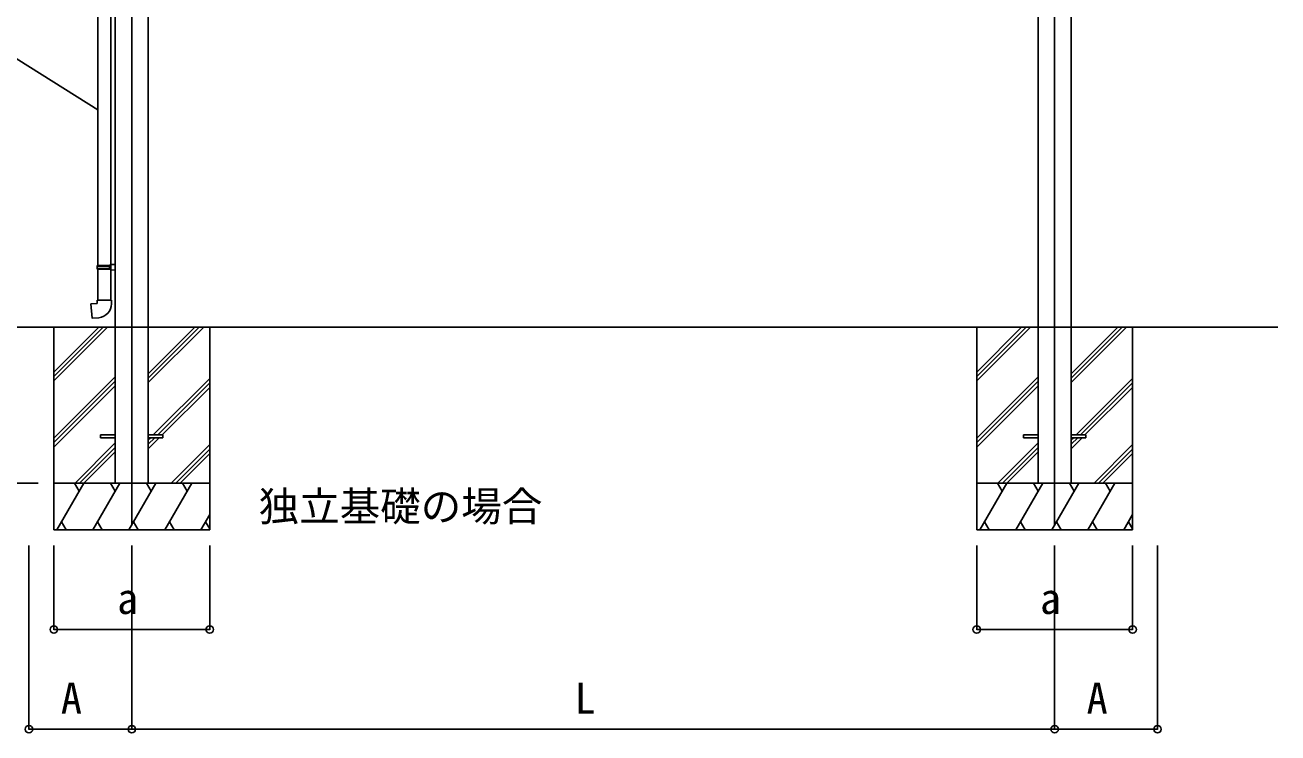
# Model space of a CAD drawing. Units: millimetres, scale not verified. Extents: x -7000 to 7000, y -10401 to 10355.
# Drawn here: x -4990 to -972, y 742 to 3014 of the extents above; entities that cross this region are included whole.
import ezdxf
from ezdxf.enums import TextEntityAlignment as Align

# ---------------------------------------------------------------- set-up
doc = ezdxf.new("R2010")
doc.units = ezdxf.units.MM
doc.header["$LTSCALE"] = 50
for name, color, linetype in [('0-2_USER1', 3, 'Continuous'), ('0-4_YKK_12', 2, 'Continuous'), ('0-5_YKK_13', 4, 'Continuous'), ('0-6_YKK_A1', 4, 'Continuous'), ('0-7_YKK_D', 6, 'Continuous')]:
    doc.layers.add(name, color=color, linetype=linetype)
doc.styles.add('ＭＳ ゴシック', font='')
doc.styles.get('ＭＳ ゴシック').set_extended_font_data('MS Gothic')

msp = doc.modelspace()

# ---------------------------------------------------------------- linework, layer by layer
at = {"layer": '0-4_YKK_12'}
for p, q in [((-4647.86, 4655.94), (-4647.86, 1409.52)), ((-1687.86, 4652.61), (-1687.86, 1409.52))]:
    msp.add_line(p, q, dxfattribs=at)
at = {"layer": '0-5_YKK_13'}
for p, q in [((-4756.86, 3241.34), (-4756.86, 2242.11)), ((-4714.86, 2244.67), (-4714.86, 3238.78)), ((-4758.86, 2240.11), (-4757.86, 2242.11)), ((-4758.86, 2240.11), (-4714.86, 2240.11)), ((-4758.86, 2240.11), (-4758.86, 2232.11)), ((-4758.86, 2232.11), (-4714.86, 2232.11)), ((-4758.86, 2232.11), (-4757.86, 2230.11)), ((-4757.86, 2242.11), (-4714.86, 2242.11)), ((-4757.86, 2230.11), (-4714.86, 2230.11)), ((-4756.86, 2230.11), (-4756.86, 2130.11)), ((-4719.34, 2240.11), (-4719.77, 2242.11)), ((-4716.86, 2244.61), (-4700.86, 2245.08)), ((-4716.86, 2242.61), (-4716.86, 2244.61)), ((-4716.86, 2242.61), (-4714.86, 2242.61)), ((-4716.86, 2227.61), (-4716.86, 2229.61)), ((-4716.86, 2227.61), (-4700.86, 2227.14)), ((-4714.86, 2242.11), (-4714.86, 2241.55)), ((-4714.86, 2130.11), (-4714.86, 2227.55)), ((-4700.86, 2245.08), (-4700.86, 2227.14)), ((-4758.86, 2130.11), (-4712.86, 2130.11)), ((-4758.86, 2120.11), (-4758.86, 2130.11)), ((-4712.86, 2130.11), (-4712.86, 2119.19)), ((-4747.86, 1698.01), (-4747.86, 1689.01)), ((-4747.86, 1698.01), (-4700.86, 1698.01)), ((-4747.86, 1689.01), (-4700.86, 1689.01)), ((-4594.86, 1698.01), (-4547.86, 1698.01)), ((-4594.86, 1689.01), (-4547.86, 1689.01)), ((-4547.86, 1698.01), (-4547.86, 1689.01)), ((-1787.86, 1698.01), (-1787.86, 1689.01)), ((-1787.86, 1698.01), (-1740.86, 1698.01)), ((-1787.86, 1689.01), (-1740.86, 1689.01)), ((-1634.86, 1698.01), (-1587.86, 1698.01)), ((-1634.86, 1689.01), (-1587.86, 1689.01)), ((-1587.86, 1698.01), (-1587.86, 1689.01))]:
    msp.add_line(p, q, dxfattribs=at)
for points in [[(-4719.34, 2240.11), (-4719.34, 2232.11), (-4719.77, 2230.11)], [(-4716.86, 2229.61), (-4714.86, 2229.61), (-4714.86, 2242.61)], [(-4753.94, 2074.36), (-4774.78, 2072.54), (-4778.79, 2118.36), (-4758.86, 2120.11)]]:
    msp.add_lwpolyline(points, dxfattribs=at)
msp.add_arc((-4757.86, 2119.19), 45, 275, 0, dxfattribs=at)
at = {"layer": '0-6_YKK_A1'}
for p, q in [((-4700.86, 4613.24), (-4700.86, 1543.51)), ((-4594.86, 4613.24), (-4594.86, 1543.51)), ((-1740.86, 4613.24), (-1740.86, 1543.51)), ((-1634.86, 4613.24), (-1634.86, 1543.51)), ((-971.66, 2043.51), (-5621.7, 2043.51)), ((-4897.86, 2043.51), (-4897.86, 1393.51)), ((-4897.86, 1899.53), (-4753.88, 2043.51)), ((-4897.86, 1885.39), (-4739.74, 2043.51)), ((-4897.86, 1871.25), (-4725.6, 2043.51)), ((-4594.86, 1865.88), (-4417.23, 2043.51)), ((-4594.86, 1880.02), (-4431.37, 2043.51)), ((-4594.86, 1894.16), (-4445.52, 2043.51)), ((-4397.86, 2043.51), (-4397.86, 1393.51)), ((-1937.86, 2043.51), (-1937.86, 1393.51)), ((-1937.86, 1899.53), (-1793.88, 2043.51)), ((-1937.86, 1885.39), (-1779.74, 2043.51)), ((-1937.86, 1871.25), (-1765.6, 2043.51)), ((-1634.86, 1865.88), (-1457.23, 2043.51)), ((-1634.86, 1880.02), (-1471.37, 2043.51)), ((-1634.86, 1894.16), (-1485.52, 2043.51)), ((-1437.86, 2043.51), (-1437.86, 1393.51)), ((-4897.86, 1687.4), (-4700.86, 1884.4)), ((-4897.86, 1673.26), (-4700.86, 1870.26)), ((-4897.86, 1659.11), (-4700.86, 1856.11)), ((-4578.89, 1698.01), (-4397.86, 1879.03)), ((-4564.75, 1698.01), (-4397.86, 1864.89)), ((-4550.6, 1698.01), (-4397.86, 1850.75)), ((-1937.86, 1687.4), (-1740.86, 1884.4)), ((-1937.86, 1673.26), (-1740.86, 1870.26)), ((-1937.86, 1659.11), (-1740.86, 1856.11)), ((-1618.89, 1698.01), (-1437.86, 1879.03)), ((-1604.75, 1698.01), (-1437.86, 1864.89)), ((-1590.6, 1698.01), (-1437.86, 1850.75)), ((-4594.86, 1653.75), (-4559.6, 1689.01)), ((-4594.86, 1682.03), (-4587.89, 1689.01)), ((-4594.86, 1667.89), (-4573.75, 1689.01)), ((-1634.86, 1653.75), (-1599.6, 1689.01)), ((-1634.86, 1682.03), (-1627.89, 1689.01)), ((-1634.86, 1667.89), (-1613.75, 1689.01)), ((-4829.62, 1543.51), (-4700.86, 1672.27)), ((-4815.48, 1543.51), (-4700.86, 1658.12)), ((-4521.26, 1543.51), (-4397.86, 1666.9)), ((-4507.11, 1543.51), (-4397.86, 1652.76)), ((-1869.62, 1543.51), (-1740.86, 1672.27)), ((-1855.48, 1543.51), (-1740.86, 1658.12)), ((-1561.26, 1543.51), (-1437.86, 1666.9)), ((-1547.11, 1543.51), (-1437.86, 1652.76)), ((-4801.34, 1543.51), (-4700.86, 1643.98)), ((-4492.97, 1543.51), (-4397.86, 1638.61)), ((-1841.34, 1543.51), (-1740.86, 1643.98)), ((-1532.97, 1543.51), (-1437.86, 1638.61)), ((-4397.86, 1543.51), (-4897.86, 1543.51)), ((-4887.85, 1393.51), (-4801.24, 1543.51)), ((-4816.25, 1517.53), (-4831.25, 1543.51)), ((-4772.38, 1393.51), (-4685.77, 1543.51)), ((-4700.78, 1517.53), (-4715.78, 1543.51)), ((-4700.86, 1543.51), (-4594.86, 1543.51)), ((-4656.91, 1393.51), (-4570.3, 1543.51)), ((-4585.31, 1517.53), (-4600.31, 1543.51)), ((-4541.44, 1393.51), (-4454.83, 1543.51)), ((-4469.84, 1517.53), (-4484.84, 1543.51)), ((-1437.86, 1543.51), (-1937.86, 1543.51)), ((-1927.85, 1393.51), (-1841.25, 1543.51)), ((-1856.25, 1517.53), (-1871.25, 1543.51)), ((-1812.38, 1393.51), (-1725.78, 1543.51)), ((-1740.78, 1517.53), (-1755.78, 1543.51)), ((-1740.86, 1543.51), (-1634.86, 1543.51)), ((-1696.91, 1393.51), (-1610.31, 1543.51)), ((-1625.31, 1517.53), (-1640.31, 1543.51)), ((-1581.44, 1393.51), (-1494.83, 1543.51)), ((-1509.84, 1517.53), (-1524.84, 1543.51)), ((-4872.85, 1419.49), (-4857.85, 1393.51)), ((-4757.38, 1419.49), (-4742.38, 1393.51)), ((-4641.91, 1419.49), (-4626.91, 1393.51)), ((-4526.44, 1419.49), (-4511.44, 1393.51)), ((-4425.97, 1393.51), (-4397.86, 1442.19)), ((-4410.97, 1419.49), (-4397.86, 1396.79)), ((-1912.85, 1419.49), (-1897.85, 1393.51)), ((-1797.38, 1419.49), (-1782.38, 1393.51)), ((-1681.91, 1419.49), (-1666.91, 1393.51)), ((-1566.44, 1419.49), (-1551.44, 1393.51)), ((-1465.97, 1393.51), (-1437.86, 1442.19)), ((-1450.97, 1419.49), (-1437.86, 1396.79)), ((-4897.86, 1393.51), (-4397.86, 1393.51)), ((-1937.86, 1393.51), (-1437.86, 1393.51))]:
    msp.add_line(p, q, dxfattribs=at)
at = {"layer": '0-7_YKK_D'}
for p, q in [((-4947.86, 1543.51), (-5218.86, 1543.51)), ((-4977.86, 1343.51), (-4977.86, 752.51)), ((-4897.86, 1343.51), (-4897.86, 1072.51)), ((-4647.86, 1343.51), (-4647.86, 752.51)), ((-4647.86, 1343.51), (-4647.86, 752.51)), ((-4397.86, 1343.51), (-4397.86, 1072.51)), ((-1937.86, 1343.51), (-1937.86, 1072.51)), ((-1687.86, 1343.51), (-1687.86, 752.51)), ((-1687.86, 1343.51), (-1687.86, 752.51)), ((-1437.86, 1343.51), (-1437.86, 1072.51)), ((-1357.86, 1343.51), (-1357.86, 752.51)), ((-4897.86, 1073.51), (-4397.86, 1073.51)), ((-1937.86, 1073.51), (-1437.86, 1073.51)), ((-4647.86, 753.51), (-4977.86, 753.51)), ((-4647.86, 753.51), (-1687.86, 753.51)), ((-1687.86, 753.51), (-1357.86, 753.51))]:
    msp.add_line(p, q, dxfattribs=at)
msp.add_lwpolyline([(-4756.86, 2741.72), (-5123.8, 2971.04), (-6083.53, 2971.04)], dxfattribs=at)
for centre in [(-4897.86, 1073.51), (-4397.86, 1073.51), (-1937.86, 1073.51), (-1437.86, 1073.51), (-4977.86, 753.51), (-4647.86, 753.51), (-4647.86, 753.51), (-1687.86, 753.51), (-1687.86, 753.51), (-1357.86, 753.51)]:
    msp.add_circle(centre, 12, dxfattribs=at)

# ---------------------------------------------------------------- texts
at = {"layer": '0-2_USER1', "style": 'ＭＳ ゴシック'}
msp.add_text('独立基礎の場合', height=95.31, dxfattribs=at).set_placement((-4241.16, 1392.56), align=Align.BOTTOM_LEFT)
at = {"layer": '0-7_YKK_D', "style": 'ＭＳ ゴシック'}
for s, p in [('a', (-4695, 1093.51)), ('a', (-1735, 1093.51)), ('A', (-4875.45, 773.51)), ('L', (-3227.75, 773.51)), ('A', (-1585.46, 773.51))]:
    msp.add_text(s, height=99.71, dxfattribs=at).set_placement(p, align=Align.BOTTOM_LEFT)

doc.saveas('drawing.dxf')
